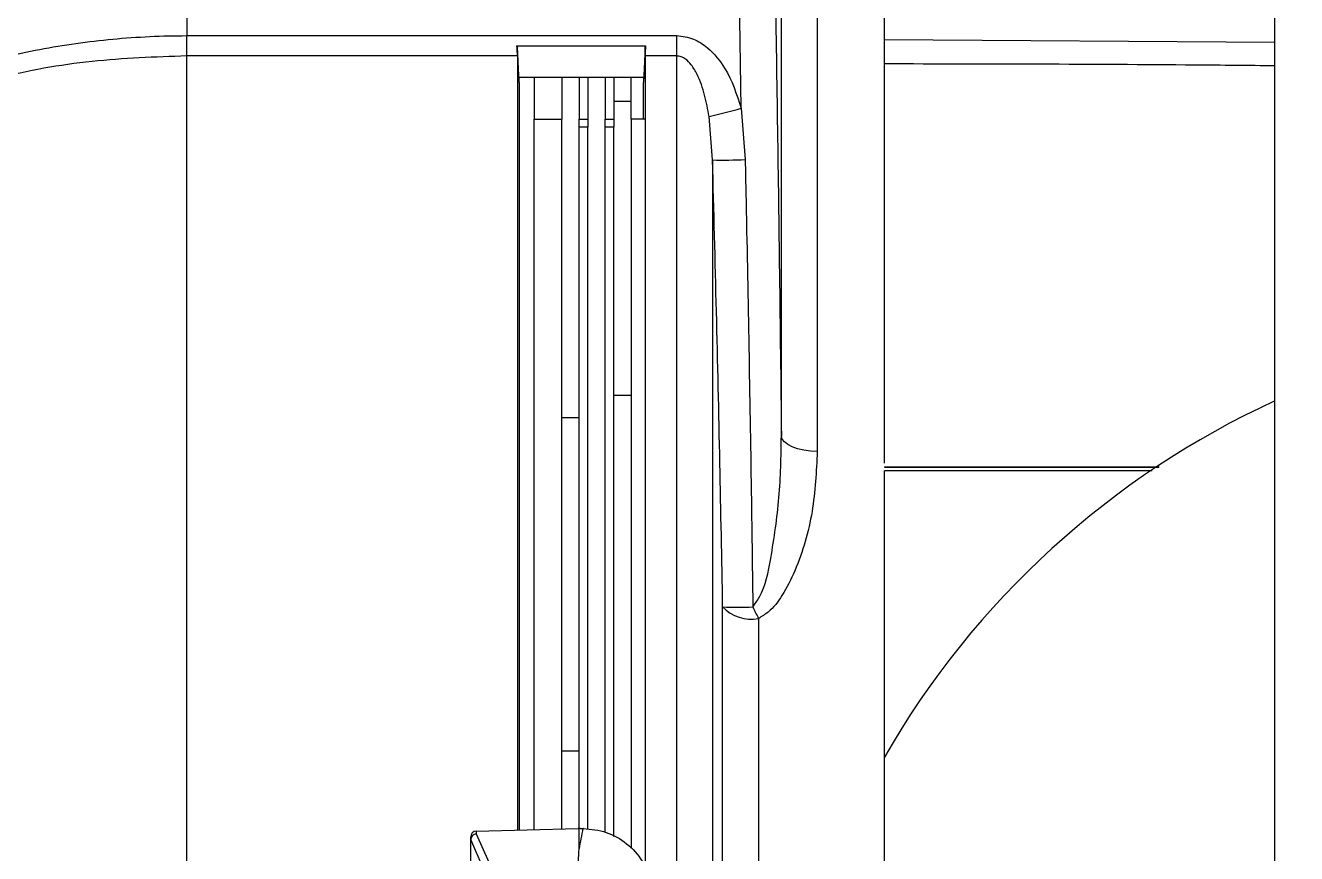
# Model space of a CAD drawing. Extents: x 8 to 113, y 1 to 87.
# Drawn here: x 78.688 to 80.885, y 37.399 to 38.83 of the extents above; entities that cross this region are included whole.
import ezdxf

# ---------------------------------------------------------------- set-up
doc = ezdxf.new("R2010")
doc.units = 0
doc.header["$MEASUREMENT"] = 0
doc.layers.add('OBJECT', color=7, linetype='CONTINUOUS')

msp = doc.modelspace()

# ---------------------------------------------------------------- linework, layer by layer
at = {"layer": 'OBJECT'}
for p, q in [((80.8476, 36.0251), (80.8476, 44.9977)), ((79.9945, 38.1205), (79.9945, 39.4756)), ((80.0565, 39.4216), (80.0565, 38.0941)), ((78.967, 39.0221), (78.967, 38.8122)), ((79.9252, 38.6868), (79.92, 39.0221)), ((80.1726, 38.8049), (80.1726, 38.9726)), ((78.967, 38.7772), (78.967, 38.8122)), ((78.967, 38.8122), (79.8136, 38.8122)), ((79.8136, 38.7772), (79.8136, 38.8122)), ((80.8476, 38.8003), (80.1726, 38.8049)), ((79.5374, 38.7945), (79.7597, 38.7945)), ((79.5374, 38.7945), (79.5383, 38.7926)), ((79.5383, 38.7772), (79.5383, 38.7926)), ((79.5411, 38.731), (79.5383, 38.7926)), ((79.5383, 38.7772), (79.5383, 38.7926)), ((79.5383, 38.7926), (79.5383, 38.7926)), ((79.7588, 38.7926), (79.7561, 38.731)), ((79.7588, 38.7926), (79.7597, 38.7945)), ((79.7588, 38.7926), (79.7588, 38.7772)), ((79.7588, 38.7926), (79.7588, 38.7926)), ((79.7588, 38.7772), (79.7588, 38.7926)), ((78.967, 36.8377), (78.967, 38.7772)), ((79.5383, 38.7772), (78.967, 38.7772)), ((79.5383, 38.7772), (79.5383, 37.4399)), ((79.7588, 38.7772), (79.7588, 38.6677)), ((79.8136, 38.7772), (79.7588, 38.7772)), ((79.8136, 37.1085), (79.8136, 38.7772)), ((80.1726, 38.0738), (80.1726, 38.7633)), ((79.5411, 38.731), (79.5411, 38.7398)), ((79.7561, 38.7398), (79.5411, 38.7398)), ((79.567, 38.7398), (79.567, 38.6677)), ((79.615, 38.7398), (79.615, 38.6677)), ((79.645, 38.7398), (79.645, 38.6677)), ((79.6599, 38.7398), (79.6599, 38.6677)), ((79.6899, 38.7398), (79.6899, 38.6677)), ((79.7048, 38.7398), (79.7048, 38.6677)), ((79.7348, 38.6677), (79.7348, 38.7398)), ((79.7561, 38.7398), (79.7561, 38.731)), ((79.5411, 38.731), (79.5411, 38.1933)), ((79.7561, 38.6677), (79.7561, 38.731)), ((79.7048, 38.6992), (79.7348, 38.6992)), ((79.8756, 38.5975), (79.8694, 38.6727)), ((79.9252, 38.6868), (79.932, 38.5981)), ((79.567, 37.4407), (79.567, 38.6677)), ((79.567, 38.6677), (79.615, 38.6677)), ((79.615, 37.4419), (79.615, 38.6677)), ((79.645, 38.6677), (79.6599, 38.6677)), ((79.645, 38.654), (79.645, 38.6677)), ((79.6599, 38.654), (79.645, 38.654)), ((79.645, 37.4427), (79.645, 38.654)), ((79.6599, 38.6677), (79.6599, 38.654)), ((79.6599, 37.4416), (79.6599, 38.654)), ((79.6899, 38.6677), (79.7048, 38.6677)), ((79.6899, 38.654), (79.6899, 38.6677)), ((79.7048, 38.654), (79.6899, 38.654)), ((79.6899, 37.4364), (79.6899, 38.654)), ((79.7048, 38.6677), (79.7048, 38.654)), ((79.7048, 37.4289), (79.7048, 38.654)), ((79.7588, 38.6677), (79.7348, 38.6677)), ((79.7348, 38.6677), (79.7348, 37.4079)), ((79.7588, 38.6677), (79.7588, 37.3746)), ((79.8756, 38.5975), (79.8756, 36.8377)), ((79.541, 38.1938), (79.5411, 38.1933)), ((79.541, 38.1938), (79.541, 37.44)), ((79.541, 38.1933), (79.5411, 38.1933)), ((79.7048, 38.1909), (79.7348, 38.1909)), ((79.615, 38.1526), (79.645, 38.1526)), ((80.1726, 38.0671), (80.6476, 38.0673)), ((80.1726, 38.0671), (80.1726, 38.0666)), ((80.1726, 38.0666), (80.6467, 38.0668)), ((80.6354, 38.0606), (80.1726, 38.0603)), ((80.1726, 37.5661), (80.1726, 38.0603)), ((79.893, 36.8377), (79.893, 37.8254)), ((79.9549, 37.8054), (79.9549, 36.8377)), ((79.615, 37.577), (79.645, 37.577)), ((80.1726, 36.0694), (80.1726, 37.5661)), ((79.467, 37.4381), (79.467, 37.4332)), ((79.4672, 37.4381), (79.6434, 37.4427)), ((79.645, 37.4073), (79.645, 37.4427)), ((79.6466, 37.4427), (79.6518, 37.4427)), ((79.4575, 37.4233), (79.4575, 37.4281)), ((79.4791, 37.3743), (79.4575, 37.4233)), ((79.4575, 37.3083), (79.4575, 37.4233)), ((79.467, 37.4332), (79.4886, 37.3842))]:
    msp.add_line(p, q, dxfattribs=at)
at = {"layer": 'OBJECT', "flags": 128}
msp.add_lwpolyline([(80.0565, 38.0941), (80.0446, 38.0946), (80.0331, 38.0961), (80.0225, 38.0985), (80.0132, 38.1018), (80.0055, 38.1058), (79.9997, 38.1104), (79.9959, 38.1153), (79.9945, 38.1205)], dxfattribs=at)
at = {"layer": 'OBJECT'}
for centre, radius, start, end in [((79.463, 40.405), 1.7793, 283.2034, 285.0551), ((79.8939, 39.5329), 0.9356, 268.8756, 272.3305), ((81.4726, 36.8177), 1.5, 209.9264, 65.3757), ((81.4726, 36.8177), 1.5, 114.6243, 150.0736), ((79.9421, 37.8719), 0.0677, 223.4335, 280.8589), ((79.92, 38.687), 0.8621, 268.2071, 271.6763), ((80.3079, 37.9904), 0.3985, 204.4655, 207.6495), ((79.4675, 37.4281), 0.01, 93, 180), ((79.4675, 37.4281), 0.01, 91.5, 93), ((79.6466, 37.3227), 0.12, 90.7501, 91.5), ((79.6466, 37.3227), 0.12, 90, 90.7501), ((79.6518, 37.3227), 0.12, 89.8086, 90)]:
    msp.add_arc(centre, radius, start, end, dxfattribs=at)
for centre, major_axis, ratio, start_param, end_param in [((79.5202, 38.8133), (-0.0113, 0.0619), 0.229686, 4.047991, 4.36235), ((79.777, 38.8133), (0.0113, 0.0619), 0.229753, 1.920862, 2.235221), ((77.5825, 37.9361), (0, 2.3412), 0.904333, 4.484542, 4.500054), ((79.4675, 37.4233), (0.00979, 0.00206), 0.992047, 1.417491, 2.929573), ((79.4675, 37.4), (-0.0094, 0.0253), 0.138337, 0.351347, 0.357701)]:
    msp.add_ellipse(centre, major_axis=major_axis, ratio=ratio, start_param=start_param, end_param=end_param, dxfattribs=at)
for points, knots in [([(79.9819, 39.022), (79.9826, 38.9807), (79.9859, 38.7741), (79.9904, 38.4736), (79.9934, 38.2144), (79.9945, 38.1205)], [0, 0, 0, 0, 0.1375162, 0.6875815, 1, 1, 1, 1]), ([(78.4671, 38.7155), (78.4671, 38.7155), (78.5052, 38.7318), (78.5854, 38.7598), (78.7103, 38.7903), (78.8384, 38.8082), (78.9242, 38.8122), (78.967, 38.8122), (78.967, 38.8122)], [0, 0, 0, 0, 0.000005, 0.254674, 0.509348, 0.754672, 0.999996, 1, 1, 1, 1]), ([(79.8136, 38.8122), (79.8235, 38.811), (79.843, 38.8085), (79.8725, 38.7886), (79.9046, 38.7493), (79.9173, 38.7107), (79.9252, 38.6868)], [0, 0, 0, 0, 0.163498, 0.325711, 0.581357, 1, 1, 1, 1]), ([(80.1726, 38.7633), (80.1726, 38.7666), (80.1726, 38.7755), (80.1726, 38.7901), (80.1726, 38.8009), (80.1726, 38.8049)], [0, 0, 0, 0, 0.263887, 0.723096, 1, 1, 1, 1]), ([(78.967, 38.7772), (78.9121, 38.7752), (78.8008, 38.7713), (78.6326, 38.7412), (78.5279, 38.7044), (78.4736, 38.6854)], [0, 0, 0, 0, 0.319105, 0.647495, 1, 1, 1, 1]), ([(79.8694, 38.6727), (79.8672, 38.685), (79.8627, 38.7097), (79.8524, 38.7399), (79.8403, 38.7608), (79.8306, 38.771), (79.8217, 38.7763), (79.8162, 38.7769), (79.8136, 38.7772)], [0, 0, 0, 0, 0.300573, 0.60653, 0.762918, 0.874183, 0.940146, 1, 1, 1, 1]), ([(80.8476, 38.7601), (80.8017, 38.7605), (80.6663, 38.7618), (80.4413, 38.763), (80.2621, 38.7632), (80.1726, 38.7633)], [0, 0, 0, 0, 0.203832, 0.601916, 1, 1, 1, 1]), ([(79.893, 37.8254), (79.8915, 37.908), (79.8868, 38.1654), (79.8801, 38.4228), (79.8756, 38.5975)], [0, 0, 0, 0, 0.321063, 1, 1, 1, 1]), ([(79.932, 38.5981), (79.9328, 38.5568), (79.937, 38.3502), (79.9416, 38.0926), (79.9445, 37.8763), (79.9452, 37.8253)], [0, 0, 0, 0, 0.160413, 0.802068, 1, 1, 1, 1]), ([(79.9452, 37.8253), (79.949, 37.8307), (79.9667, 37.8553), (79.9786, 37.9216), (79.9927, 38.0142), (79.9939, 38.085), (79.9945, 38.1205)], [0, 0, 0, 0, 0.064502, 0.295551, 0.645889, 1, 1, 1, 1]), ([(80.0565, 38.0941), (80.0548, 38.0594), (80.0516, 37.9901), (80.0274, 37.9054), (79.9988, 37.8479), (79.9774, 37.8188), (79.9607, 37.8089), (79.9549, 37.8054)], [0, 0, 0, 0, 0.338496, 0.676057, 0.82639, 0.93996, 1, 1, 1, 1]), ([(79.6522, 37.4427), (79.6657, 37.4414), (79.6926, 37.4386), (79.7282, 37.4178), (79.7556, 37.3881), (79.7642, 37.3632), (79.7684, 37.3512)], [0, 0, 0, 0, 0.253584, 0.507164, 0.760847, 1, 1, 1, 1]), ([(79.6359, 37.3201), (79.636, 37.3208), (79.6366, 37.3243), (79.6388, 37.3391), (79.6428, 37.3675), (79.6442, 37.393), (79.645, 37.4073)], [0, 0, 0, 0, 0.024148, 0.120739, 0.507103, 1, 1, 1, 1])]:
    msp.add_open_spline(points, degree=3, knots=knots, dxfattribs=at)

doc.saveas('drawing.dxf')
